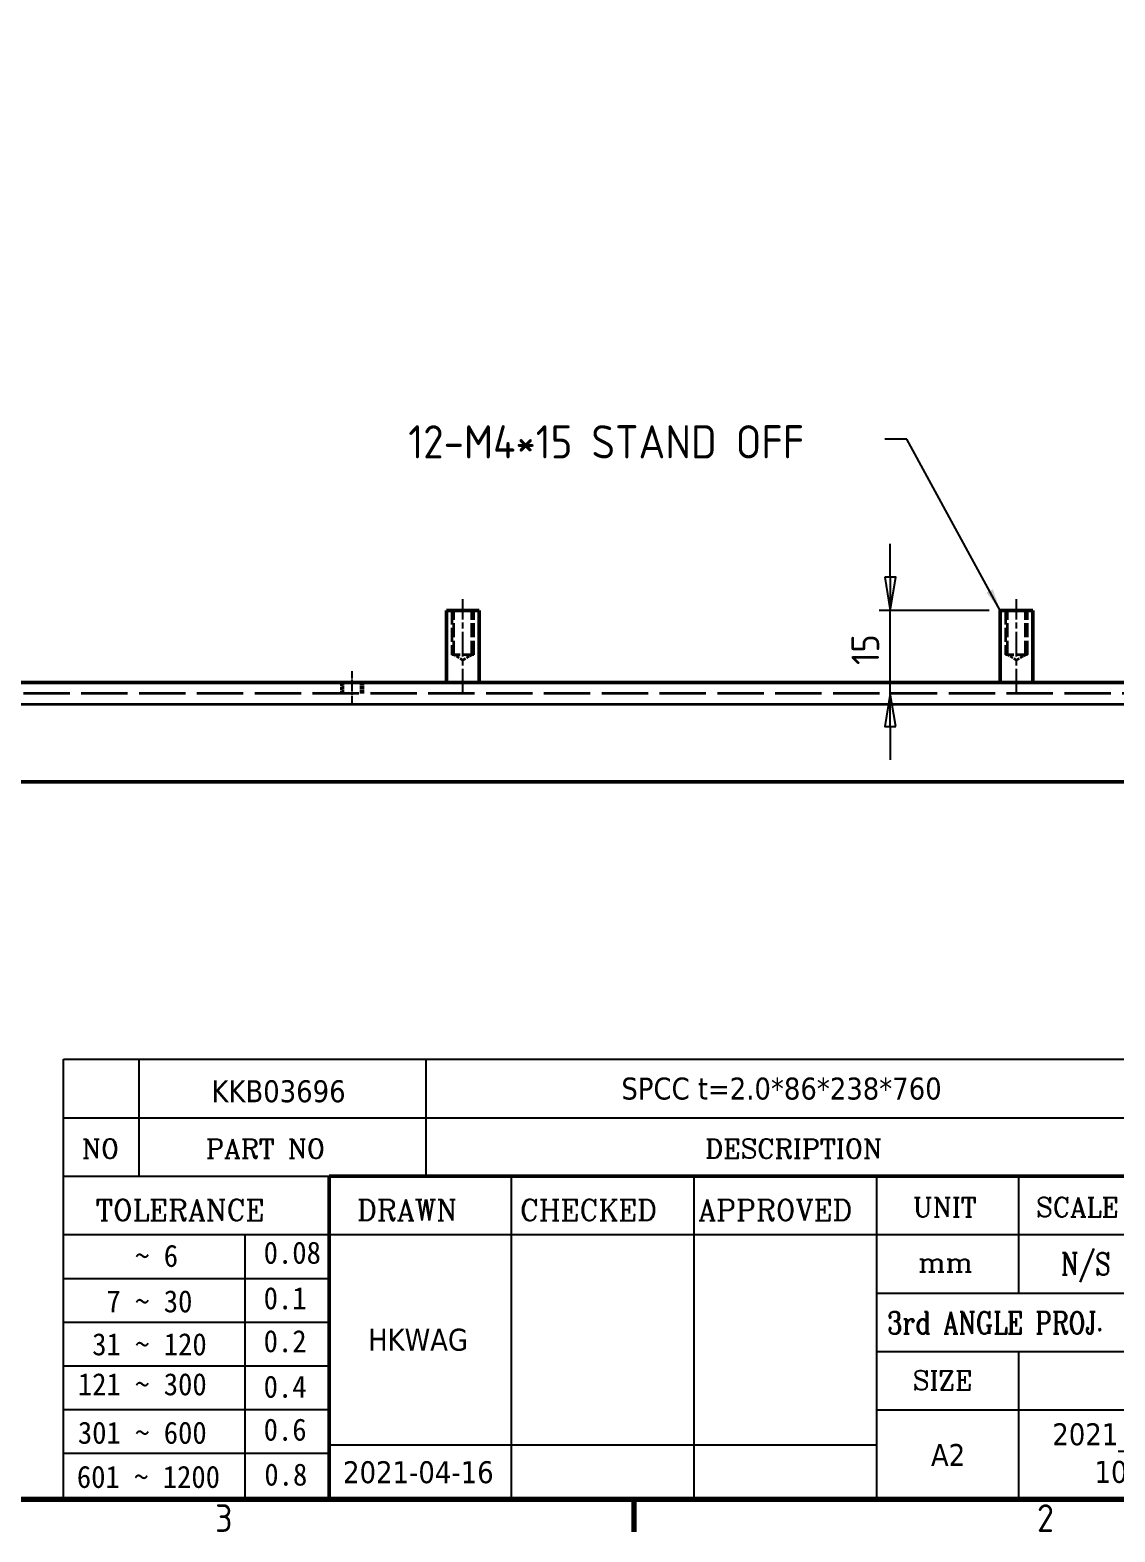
# Model space of a CAD drawing. Header units: millimetres. Extents: x 0 to 1188, y 0 to 840.
# Drawn here: x 782 to 977.9, y 14.2 to 285.5 of the extents above; entities that cross this region are included whole.
import ezdxf
from ezdxf.enums import TextEntityAlignment as Align

# ---------------------------------------------------------------- set-up
doc = ezdxf.new("R2010")
doc.units = ezdxf.units.MM
doc.header["$LTSCALE"] = 2
doc.linetypes.add('CHAIN', pattern=[0.35429999999999995, 0.2362, -0.0295, 0.0591, -0.0295])
doc.linetypes.add('DASHED', pattern=[0.2067, 0.1654, -0.0413])
doc.layers.get('0').update_dxf_attribs({"lineweight": 25})
for name, color, linetype, lineweight in [('가려진 것(ISO)', 5, 'DASHED', 35), ('가시적인 것(ISO)', 7, 'Continuous', 50), ('가시적인 좁은 것(ISO)', 1, 'Continuous', 35), ('경계(ISO)', 7, 'Continuous', 70), ('기호(ISO)', 7, 'Continuous', 25), ('제목(ISO)', 5, 'Continuous', 50), ('중심선(ISO)', 1, 'Continuous', 25), ('치수(ISO)', 7, 'Continuous', 25)]:
    doc.layers.add(name, color=color, linetype=linetype, lineweight=lineweight)
doc.styles.add('HAN_291', font='')
doc.styles.add('ISO Proportiona M2B', font='isocp.shx')
doc.styles.add('ISO ProportionalPSTEK', font='isocp.shx')
doc.styles.add('RC_284', font='ROMANC.shx')
doc.styles.add('RC_287', font='ROMANC.shx')
doc.styles.add('텍스트 스타일333', font='ROMANC.shx', dxfattribs={"width": 0.800000011920929})
doc.styles.add('텍스트 스타일359', font='tahoma.ttf')
doc.styles.get('HAN_291').set_extended_font_data('GulimChe')
doc.dimstyles.new('PSTEK', dxfattribs={"dimscale": 2, "dimtxt": 2.5, "dimasz": 3, "dimexe": 1, "dimexo": 1, "dimgap": 1, "dimtad": 1, "dimrnd": 1e-08, "dimdsep": 46, "dimtxsty": 'ISO ProportionalPSTEK', "dimblk": 'Filled-1', "dimcen": 0.09, "dimdle": 10, "dimclrd": 3, "dimclre": 3, "dimclrt": 1, "dimadec": 1, "dimazin": 2, "dimtfac": 1, "dimtmove": 0, "dimatfit": 3, "dimfxl": 0, "dimtolj": 1, "dimlwd": -1, "dimlwe": -1, "dimarcsym": 0})
doc.dimstyles.new('PSTEK$7', dxfattribs={"dimscale": 2, "dimtxt": 2.5, "dimasz": 2, "dimexe": 1, "dimexo": 1, "dimgap": 1, "dimtad": 1, "dimrnd": 1e-08, "dimdsep": 46, "dimtxsty": 'ISO ProportionalPSTEK', "dimblk": 'Filled-1', "dimcen": 0.09, "dimdle": 10, "dimclrd": 3, "dimclre": 3, "dimclrt": 1, "dimadec": 1, "dimazin": 2, "dimtfac": 1, "dimtmove": 0, "dimatfit": 3, "dimfxl": 0, "dimtolj": 1, "dimlwd": -1, "dimlwe": -1, "dimarcsym": 0})

# ---------------------------------------------------------------- blocks, each defined once
blk = doc.blocks.new('경계 Default Border')
at = {"layer": '경계(ISO)'}
blk.add_line((445.4999923706055, 10), (445.4999923706055, 7.099999785423279), dxfattribs=at)
at = {"layer": '경계(ISO)', "flags": 128}
blk.add_lwpolyline([(10, 10), (10, 410), (584.0000152587891, 410), (584.0000152587891, 10), (10, 10)], dxfattribs=at)
at = {"layer": '경계(ISO)', "color": 1, "char_height": 2.5, "attachment_point": 7, "style": 'ISO Proportiona M2B'}
for s, insert in [('3', (407.6821163449251, 7.076162097882479)), ('2', (481.8981162578849, 7.076162097882479))]:
    blk.add_mtext(s, dxfattribs=dict(at, insert=insert))
blk = doc.blocks.new('제목 블록 PSTEK')
at = {"color": 180}
for p, q in [((182.475792979055, 11.79100474011392), (182.4757929790549, 51.56524660363496)), ((182.4757929790549, 51.56524660363496), (372.4757929537551, 51.56524660363496)), ((189.2651435055721, 51.56524660363496), (189.2651435055722, 41.00524660363494)), ((215.2152739891528, 41.00524660363494), (215.2152739891528, 51.56524660363496)), ((182.475792979055, 46.2852466036349), (372.4757929537551, 46.28524660363492)), ((182.475792979055, 41.00524660363493), (206.451475290024, 41.00524660363493)), ((222.9401812389276, 11.79100474011392), (222.9401812389276, 41.00524660363494)), ((239.4288871878316, 11.79100474011392), (239.4288871878316, 41.00524660363494)), ((255.9175931367356, 11.79100474011392), (255.9175931367356, 41.00524660363494)), ((268.6918866058747, 41.00524660363494), (268.6918866058747, 30.44524660363498)), ((182.475792979055, 35.72524660363497), (206.451475290024, 35.72524660363497)), ((198.8621818849491, 12.02524660363491), (198.8621818849491, 35.72524660363497)), ((206.451475290024, 35.72524660363497), (372.4757929537551, 35.72524660363497)), ((182.475792979055, 31.77524660363492), (206.451475290024, 31.77524660363492)), ((255.917593136736, 30.44524660363498), (372.4757929537552, 30.44524660363501)), ((182.475792979055, 27.82524660363487), (206.451475290024, 27.82524660363487)), ((255.9175931367359, 25.16524660363502), (372.4757929537552, 25.165246603635)), ((268.6918866058744, 25.16524660363502), (268.6918866058744, 11.79100474011392)), ((182.475792979055, 23.87524660363505), (206.451475290024, 23.87524660363505)), ((182.475792979055, 19.92524660363478), (206.451475290024, 19.92524660363478)), ((255.9175931367359, 19.88524660363481), (310.0881549537553, 19.88524660363481)), ((206.451475290024, 16.74100474011396), (255.9175931367359, 16.74100474011396)), ((182.475792979055, 15.97524660363496), (206.451475290024, 15.97524660363496)), ((182.475792979055, 11.79100474011392), (372.4757929537551, 11.79100474011389))]:
    blk.add_line(p, q, dxfattribs=at)
at = {"color": 7, "linetype": 'Continuous', "lineweight": 25}
blk.add_line((182.4771903250938, 46.27967054998719), (231.7273669611342, 46.27967054998717), dxfattribs=at)
at = {"color": 7, "lineweight": 50}
for p, q in [((206.4514752900237, 11.79100474011392), (206.4514752900237, 41.00524660363494)), ((206.451475290024, 41.00524660363494), (372.4757929537551, 41.00524660363496))]:
    blk.add_line(p, q, dxfattribs=at)
at = {"color": 7}
for s, height, style, p in [('NO', 1.742399930953979, 'RC_284', (184.135398793432, 42.62317362549192)), ('PART NO', 1.742399930953979, 'RC_284', (195.3359407378685, 42.62317362549192)), ('DESCRIPTION', 1.742399930953979, 'RC_284', (240.4025565652523, 42.62317362549192)), (' TOLERANCE', 1.899999976158142, 'RC_287', (184.0872874387979, 37.00893196870329)), ('DRAWN', 1.899999976158142, 'RC_287', (208.9766620976279, 37.00893196870329)), ('CHECKED', 1.899999976158142, 'RC_287', (223.6856844514997, 37.00893196870329)), ('APPROVED', 1.899999976158142, 'RC_287', (239.7795453577791, 37.00893196870329)), ('UNIT', 1.742399930953979, 'RC_284', (259.1652673287452, 37.34317362549218)), ('SCALE', 1.742399930953979, 'RC_284', (270.2934779252897, 37.34317362549218)), ('    ~ 6', 2.000000029802322, 'HAN_291', (183.7721304966814, 32.8176515608431)), ('0.08', 2.000000029802322, 'HAN_291', (200.5467345600617, 33.09873600004101)), ('mm', 1.742399930953979, 'RC_284', (259.6505418159997, 32.3543089683787)), ('  7 ~ 30', 2.000000029802322, 'HAN_291', (183.7721304966814, 28.70538114822415)), ('0.1', 2.000000029802322, 'HAN_291', (200.5467345600617, 28.98646558742206)), (' 31 ~ 120', 2.000000029802322, 'HAN_291', (183.7721304966814, 24.82628181916237)), ('0.2', 2.000000029802322, 'HAN_291', (200.5467345600617, 25.10736625836028)), ('121 ~ 300', 2.000000029802322, 'HAN_291', (183.7721304966814, 21.21401206133254)), ('SIZE', 1.742399930953979, 'RC_284', (259.1652673287452, 21.69497768947366)), ('0.4', 2.000000029802322, 'HAN_291', (200.5467345600617, 20.99509650053045)), ('0.6', 2.000000029802322, 'HAN_291', (200.5467345600617, 17.11599717146868)), ('301 ~ 600', 2.000000029802322, 'HAN_291', (183.7721304966814, 16.83491273227077)), ('0.8', 2.000000029802322, 'HAN_291', (200.6097246063884, 13.05732192299702)), ('601 ~ 1200', 2.000000029802322, 'HAN_291', (183.6802025156883, 12.84759660881125))]:
    blk.add_text(s, height=height, dxfattribs=dict(at, style=style)).set_placement(p)
at = {"color": 7, "style": '텍스트 스타일333', "width": 0.7999999523162842}
blk.add_text('N/S', height=2.000000029802322, dxfattribs=at).set_placement((274.7838860285014, 33.08524660363496), align=Align.MIDDLE_CENTER)
blk.add_text('3rd ANGLE PROJ.', height=2.000000029802322, dxfattribs=at).set_placement((256.8430306642954, 26.76148381654429))
at = {"layer": '제목(ISO)', "color": 7, "style": '텍스트 스타일359'}
for tag, p in [('질량\\P3;_001', (350.3398618413032, 48.17078166006607)), ('부품_번호_001', (195.8324951762822, 47.68851719507643)), ('설명_001', (232.8478176076245, 47.93093315671037)), ('재질_001', (292.3036784763567, 47.93372118353429)), ("3._Q'TY_001", (312.7118730373913, 47.93039168245939)), ('4._COLOR_001', (319.5093547328702, 47.95616586640902)), ('1._MODEL_NAME_001', (332.1084007889927, 37.37372118353427)), ('제목_001', (338.13318377096, 32.12981675869008)), ('부품_번호_001', (334.4917354295141, 26.81372118353431)), ('설계자_001', (209.9799229420091, 25.24293205220372)), ('프로젝트_001', (271.7590988545725, 16.70023296085608)), ('시트_크기_001', (260.8024689863173, 14.82595734510938)), ('작성_날짜_001', (207.7211894128072, 13.27447932001324)), ('프로젝트_002', (275.5713032329241, 13.30272914206318))]:
    blk.add_attdef(tag, p, '', height=1.983050853013992, dxfattribs=at)
for tag, p in [('점검자', (231.1845342133799, 26.23312567187446)), ('엔지니어링_승인자', (247.673240162284, 26.23312567187446)), ('점검_날짜', (231.1845342133799, 14.26600474011394)), ('엔지니어링_승인_날짜', (247.673240162284, 14.26600474011394))]:
    blk.add_attdef(tag, text='', height=1.983050853013992, dxfattribs=at).set_placement(p, align=Align.MIDDLE_CENTER)
blk = doc.blocks.new('Filled-1')
at = {"color": 0}
for p, q in [((0, 0), (-1, 0.1666666666666667)), ((-1, 0.1666666666666667), (-1, -0.1666666666666667)), ((-1, 0), (0, 0)), ((-1, -0.1666666666666667), (0, 0))]:
    blk.add_line(p, q, dxfattribs=at)
at = {"color": 0, "flags": 128}
blk.add_lwpolyline([(-1, -0.1666666666666667), (0, 0), (-1, 0.1666666666666667), (-1, -0.1666666666666667)], dxfattribs=at)
at = {"color": 0}
blk.add_solid([(-1, -0.1666666666666667), (0, 0), (-1, 0.1666666666666667), (-1, -0.1666666666666667)], dxfattribs=at)
blk = doc.blocks.new('*D46')
at = {"layer": 'Defpoints', "color": 0, "transparency": 16777216}
for p in [(937.2977105795874, 180.6541629312624), (957.161586109654, 180.6541629312624), (1071.111586109654, 165.6541629312536)]:
    blk.add_point(p, dxfattribs=at)
at = {"layer": '치수(ISO)', "color": 3, "transparency": 16777216}
for p, q in [((937.2977105795874, 186.6541629312624), (937.2977105795874, 192.6541629312624)), ((955.161586109654, 180.6541629312624), (935.2977105795874, 180.6541629312624)), ((937.2977105795874, 165.6541629312536), (937.2977105795874, 180.6541629312624)), ((937.2977105795874, 159.6541629312536), (937.2977105795874, 153.6541629312536))]:
    blk.add_line(p, q, dxfattribs=at)
at = {"layer": '치수(ISO)', "color": 3, "transparency": 16777216, "xscale": 6, "yscale": 6, "zscale": 6}
for p, rotation in [((937.2977105795874, 180.6541629312624), 270), ((937.2977105795874, 165.6541629312536), 90)]:
    blk.add_blockref('Filled-1', p, dxfattribs=dict(at, rotation=rotation))
at = {"layer": '치수(ISO)', "color": 1, "transparency": 16777216, "insert": (930.2977105795874, 170.8006095406649), "char_height": 5, "attachment_point": 1, "rotation": 90, "style": 'ISO ProportionalPSTEK'}
blk.add_mtext('\\A1;15', dxfattribs=at)

msp = doc.modelspace()

# ---------------------------------------------------------------- linework, layer by layer
at = {"layer": '가려진 것(ISO)', "ltscale": 7.618686199188232}
for p, q in [((858.1115861096541, 180.6541629312743), (858.1115861096541, 172.6541629312743)), ((858.490586109654, 172.6541629312743), (858.490586109654, 180.6541629312743)), ((861.732586109654, 172.6541629312743), (861.732586109654, 180.6541629312743)), ((862.111586109654, 172.6541629312743), (862.111586109654, 180.6541629312743)), ((958.1115861096539, 180.6541629312624), (958.1115861096539, 172.6541629312624)), ((958.490586109654, 172.6541629312624), (958.490586109654, 180.6541629312624)), ((961.7325861096539, 172.6541629312624), (961.7325861096539, 180.6541629312624)), ((962.111586109654, 172.6541629312624), (962.111586109654, 180.6541629312624))]:
    msp.add_line(p, q, dxfattribs=at)
at = {"layer": '가려진 것(ISO)', "ltscale": 5.983680725097656}
for p, q in [((862.111586109654, 172.6541629312743), (858.1115861096539, 172.6541629312743)), ((962.111586109654, 172.6541629312624), (958.1115861096539, 172.6541629312624))]:
    msp.add_line(p, q, dxfattribs=at)
at = {"layer": '가려진 것(ISO)', "ltscale": 1.80089795589447}
for p, q in [((860.1115861096539, 171.6801678678306), (858.490586109654, 172.6541629312743)), ((860.1115861096539, 171.6801678678306), (861.732586109654, 172.6541629312743)), ((960.1115861096539, 171.6801678678187), (958.490586109654, 172.6541629312624)), ((960.1115861096539, 171.6801678678187), (961.7325861096539, 172.6541629312624))]:
    msp.add_line(p, q, dxfattribs=at)
at = {"layer": '가려진 것(ISO)', "ltscale": 25.26474189758301}
msp.add_line((1071.111586109654, 165.6541629312536), (319.111586109654, 165.6541629312534), dxfattribs=at)
at = {"layer": '가려진 것(ISO)', "ltscale": 1.904596567153931}
for p, q in [((838.1115861096539, 167.6541629312624), (838.1115861096539, 165.6541629312624)), ((838.4905861096538, 165.6541629312624), (838.4905861096538, 167.6541629312624)), ((841.7325861096539, 165.6541629312624), (841.7325861096539, 167.6541629312624)), ((842.1115861096539, 165.6541629312624), (842.1115861096539, 167.6541629312624))]:
    msp.add_line(p, q, dxfattribs=at)
at = {"layer": '가시적인 것(ISO)'}
for p, q in [((857.161586109654, 180.6541629312743), (863.061586109654, 180.6541629312743)), ((857.1615861096541, 167.6541629312743), (857.1615861096541, 180.6541629312743)), ((863.0615861096542, 167.6541629312743), (863.0615861096542, 180.6541629312743)), ((957.161586109654, 180.6541629312624), (963.061586109654, 180.6541629312624)), ((957.161586109654, 167.6541629312624), (957.161586109654, 180.6541629312624)), ((963.061586109654, 167.6541629312624), (963.061586109654, 180.6541629312624)), ((319.111586109654, 167.6541629312534), (1071.111586109654, 167.6541629312536)), ((1075.111586109654, 149.6541629312524), (315.111586109654, 149.6541629312522))]:
    msp.add_line(p, q, dxfattribs=at)
at = {"layer": '가시적인 좁은 것(ISO)'}
msp.add_line((1071.111586109654, 163.6541629312524), (319.111586109654, 163.6541629312522), dxfattribs=at)
at = {"layer": '중심선(ISO)', "linetype": 'CHAIN', "ltscale": 9.445162773132324}
for p, q in [((860.1115861096539, 165.6541629312743), (860.1115861096539, 182.6541629312743)), ((960.1115861096539, 165.6541629312624), (960.1115861096539, 182.6541629312624))]:
    msp.add_line(p, q, dxfattribs=at)
at = {"layer": '중심선(ISO)', "linetype": 'CHAIN', "ltscale": 3.333522319793701}
msp.add_line((840.1115861096539, 163.6541629312625), (840.1115861096539, 169.6541629312624), dxfattribs=at)

# ---------------------------------------------------------------- block references
at = {"xscale": 2, "yscale": 2, "zscale": 2}
msp.add_blockref('경계 Default Border', (0, 0), dxfattribs=at)
ref = msp.add_blockref('제목 블록 PSTEK', (423.0484140924897, -3.58200948022779), dxfattribs=dict(xscale=2, yscale=2, zscale=2))
ref.add_attrib('설계자_001', 'HKWAG', (843.0082599765079, 46.90385462417964), dxfattribs={"layer": '제목(ISO)', "color": 7, "height": 3.966101706027985, "style": '텍스트 스타일359'})
ref.add_attrib('프로젝트_001', '2021_컨버터_PSEP-0930KDC', (966.5666118016348, 29.81845644148437), dxfattribs={"layer": '제목(ISO)', "color": 7, "height": 3.966101706027985, "style": '텍스트 스타일359'})
ref.add_attrib('시트_크기_001', 'A2', (944.6533520651242, 26.06990520999097), dxfattribs={"layer": '제목(ISO)', "color": 7, "height": 3.966101706027985, "style": '텍스트 스타일359'})
ref.add_attrib('작성_날짜_001', '2021-04-16', (838.4907929181043, 22.96694915979869), dxfattribs={"layer": '제목(ISO)', "color": 7, "height": 3.966101706027985, "style": '텍스트 스타일359'})
ref.add_attrib('설명_001', 'SPCC t=2.0*86*238*760', (888.7440493077388, 92.27985683319297), dxfattribs={"layer": '제목(ISO)', "color": 7, "height": 3.966101706027985, "style": '텍스트 스타일359'})
ref.add_attrib('부품_번호_001', 'KKB03696', (814.7134044450539, 91.79502490992508), dxfattribs={"layer": '제목(ISO)', "color": 7, "height": 3.966101706027985, "style": '텍스트 스타일359'})
ref.add_attrib('프로젝트_002', '10대_NWL_한독이엔지', (974.191020558338, 23.02344880389857), dxfattribs={"layer": '제목(ISO)', "color": 7, "height": 3.966101706027985, "style": '텍스트 스타일359'})

# ---------------------------------------------------------------- texts
at = {"layer": '기호(ISO)', "color": 1, "insert": (850.2631165446701, 214.1056738316777), "char_height": 6.000000238418579, "width": 84.02860641479492, "attachment_point": 1, "style": 'ISO ProportionalPSTEK'}
msp.add_mtext('{\\fISOCP|b0|i0;\\H6.0000;12-M4*15 STAND OFF}', dxfattribs=at)

# ---------------------------------------------------------------- dimensions: what is measured, and where the dimension line sits
at = {"layer": '치수(ISO)', "color": 3}
dim = msp.add_linear_dim(base=(937.2977105795874, 180.6541629312624), p1=(1071.111586109654, 165.6541629312536), p2=(957.161586109654, 180.6541629312624), angle=90, dimstyle='PSTEK', override={"dimdec": 2, "dimse1": 1, "dimtp": 0, "dimtm": -0, "dimtdec": 2, "dimtofl": 1, "dimatfit": 1}, dxfattribs=at)
dim.commit()
dim.dimension.update_dxf_attribs({"geometry": '*D46', "text_midpoint": (937.2977105795874, 173.1541629312582), "dimtype": 160})

# ---------------------------------------------------------------- leaders
at = {"layer": '기호(ISO)', "color": 3, "annotation_type": 0, "has_hookline": 1, "hookline_direction": 1, "text_width": 82.05576313985512}
msp.add_leader([(957.1615861096539, 180.6541629312624), (940.291722959465, 211.6056738316777), (936.291722959465, 211.6056738316777)], dimstyle='PSTEK$7', override={"dimtad": 0}, dxfattribs=at)

doc.saveas('drawing.dxf')
